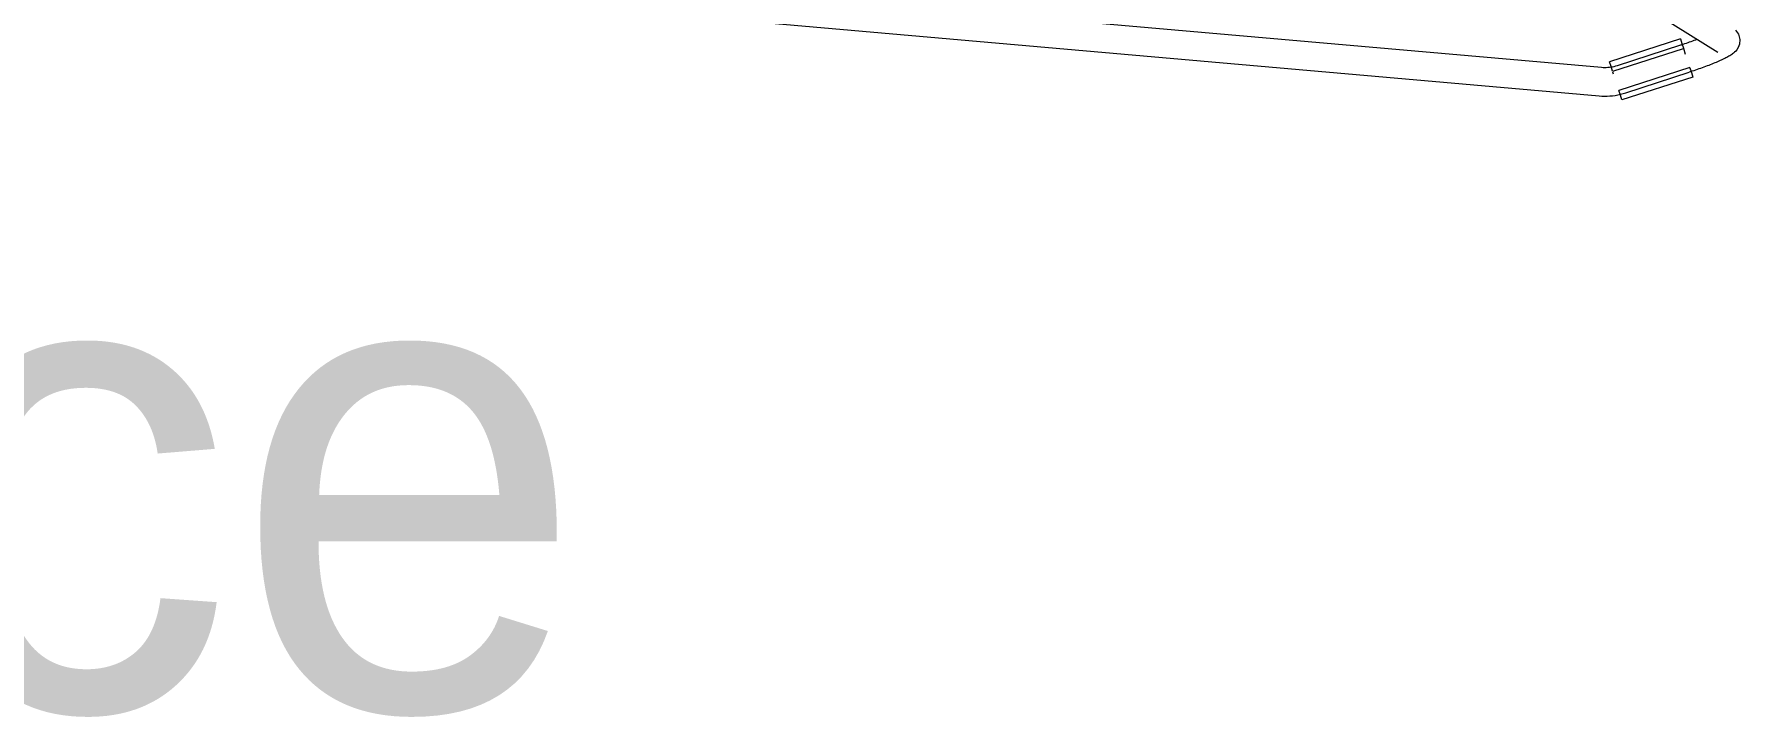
# Model space of a CAD drawing. Header units: millimetres. Extents: x 79795 to 317870, y -36033 to 97293.
# Drawn here: x 166000 to 166721, y 11758 to 12047 of the extents above; entities that cross this region are included whole.
import ezdxf

# ---------------------------------------------------------------- set-up
doc = ezdxf.new("R2010")
doc.units = ezdxf.units.MM
doc.header["$MEASUREMENT"] = 0
doc.layers.add('A-AREA-IDEN', color=7, linetype='CONTINUOUS', lineweight=9)
doc.layers.add('I-FURN', color=8, linetype='CONTINUOUS', lineweight=9)
doc.styles.add('Century Gothic', font='GOTHIC.TTF', dxfattribs={"height": 200})

msp = doc.modelspace()

# ---------------------------------------------------------------- linework, layer by layer
at = {"layer": 'I-FURN'}
for p, q in [((166662.86, 12032.98), (166238.51, 12070.26)), ((166668.51, 12066.82), (166712.09, 12039.51)), ((166218.49, 12059.97), (166661.81, 12021.03)), ((166696.28, 12045.15), (166666.27, 12035.46)), ((166696.28, 12045.15), (166696.91, 12043.2)), ((166701.3, 12044.17), (166700.65, 12043.94)), ((166701.95, 12044.41), (166701.3, 12044.17)), ((166702.59, 12044.64), (166701.95, 12044.41)), ((166703.21, 12044.88), (166702.59, 12044.64)), ((166719.59, 12048.79), (166720.81, 12047.06)), ((166720.81, 12047.06), (166721.4, 12044.83)), ((166721.4, 12044.83), (166721.23, 12042.85)), ((166667.58, 12031.42), (166697.59, 12041.11)), ((166696.23, 12042.43), (166669.42, 12033.72)), ((166696.56, 12042.54), (166696.23, 12042.43)), ((166697.25, 12042.77), (166696.56, 12042.54)), ((166696.91, 12043.2), (166697.55, 12041.23)), ((166697.94, 12043), (166697.25, 12042.77)), ((166698.42, 12038.53), (166697.62, 12041.01)), ((166698.63, 12043.23), (166697.94, 12043)), ((166699.31, 12043.47), (166698.63, 12043.23)), ((166699.98, 12043.7), (166699.31, 12043.47)), ((166700.65, 12043.94), (166699.98, 12043.7)), ((166715.48, 12037.09), (166715.02, 12036.86)), ((166715.92, 12037.31), (166715.48, 12037.09)), ((166716.34, 12037.54), (166715.92, 12037.31)), ((166716.76, 12037.77), (166716.34, 12037.54)), ((166717.16, 12038.01), (166716.76, 12037.77)), ((166717.55, 12038.25), (166717.16, 12038.01)), ((166717.93, 12038.51), (166717.55, 12038.25)), ((166718.32, 12038.79), (166717.93, 12038.51)), ((166718.73, 12039.1), (166718.32, 12038.79)), ((166719.15, 12039.47), (166718.73, 12039.1)), ((166719.62, 12039.93), (166719.15, 12039.47)), ((166720.14, 12040.56), (166719.62, 12039.93)), ((166720.7, 12041.47), (166720.14, 12040.56)), ((166721.23, 12042.85), (166720.7, 12041.47)), ((166662.88, 12032.97), (166662.86, 12032.98)), ((166663.54, 12032.93), (166662.88, 12032.97)), ((166664.2, 12032.91), (166663.54, 12032.93)), ((166664.87, 12032.92), (166664.2, 12032.91)), ((166665.53, 12032.96), (166664.87, 12032.92)), ((166666.19, 12033.02), (166665.53, 12032.96)), ((166666.84, 12033.11), (166666.19, 12033.02)), ((166666.9, 12033.51), (166666.27, 12035.46)), ((166667.49, 12033.22), (166666.84, 12033.11)), ((166667.54, 12031.54), (166666.9, 12033.51)), ((166668.14, 12033.36), (166667.49, 12033.22)), ((166667.99, 12030.16), (166667.71, 12031.01)), ((166668.78, 12033.53), (166668.14, 12033.36)), ((166669.42, 12033.72), (166668.78, 12033.53)), ((166700.19, 12033.04), (166670.19, 12023.35)), ((166673.12, 12022.31), (166699.94, 12031.02)), ((166700.4, 12031.17), (166699.94, 12031.02)), ((166700.23, 12032.92), (166700.87, 12030.95)), ((166701.14, 12031.42), (166700.4, 12031.17)), ((166700.87, 12030.95), (166701.5, 12029)), ((166701.87, 12031.66), (166701.14, 12031.42)), ((166702.61, 12031.91), (166701.87, 12031.66)), ((166703.33, 12032.16), (166702.61, 12031.91)), ((166704.06, 12032.41), (166703.33, 12032.16)), ((166704.77, 12032.67), (166704.06, 12032.41)), ((166705.48, 12032.92), (166704.77, 12032.67)), ((166706.18, 12033.18), (166705.48, 12032.92)), ((166706.87, 12033.43), (166706.18, 12033.18)), ((166707.54, 12033.69), (166706.87, 12033.43)), ((166708.21, 12033.94), (166707.54, 12033.69)), ((166708.86, 12034.19), (166708.21, 12033.94)), ((166709.5, 12034.45), (166708.86, 12034.19)), ((166710.13, 12034.7), (166709.5, 12034.45)), ((166710.74, 12034.94), (166710.13, 12034.7)), ((166711.34, 12035.19), (166710.74, 12034.94)), ((166711.91, 12035.44), (166711.34, 12035.19)), ((166712.48, 12035.68), (166711.91, 12035.44)), ((166713.02, 12035.92), (166712.48, 12035.68)), ((166713.55, 12036.16), (166713.02, 12035.92)), ((166714.06, 12036.39), (166713.55, 12036.16)), ((166714.55, 12036.63), (166714.06, 12036.39)), ((166715.02, 12036.86), (166714.55, 12036.63)), ((166670.86, 12021.26), (166670.22, 12023.23)), ((166701.5, 12029), (166671.49, 12019.31)), ((166661.81, 12021.02), (166662.95, 12020.95)), ((166662.95, 12020.95), (166664.09, 12020.91)), ((166664.09, 12020.91), (166665.23, 12020.93)), ((166665.23, 12020.93), (166666.37, 12020.99)), ((166666.37, 12020.99), (166667.51, 12021.09)), ((166667.51, 12021.09), (166668.64, 12021.24)), ((166668.64, 12021.24), (166669.77, 12021.44)), ((166669.77, 12021.44), (166670.88, 12021.68)), ((166671.49, 12019.31), (166670.86, 12021.26)), ((166670.88, 12021.68), (166671.99, 12021.97)), ((166671.99, 12021.97), (166673.08, 12022.29)), ((166673.08, 12022.29), (166673.12, 12022.31))]:
    msp.add_line(p, q, dxfattribs=at)

# ---------------------------------------------------------------- texts
at = {"layer": 'A-AREA-IDEN', "style": 'Century Gothic'}
msp.add_text('Office', height=200, dxfattribs=at).set_placement((165534.26, 11761.09))

doc.saveas('drawing.dxf')
